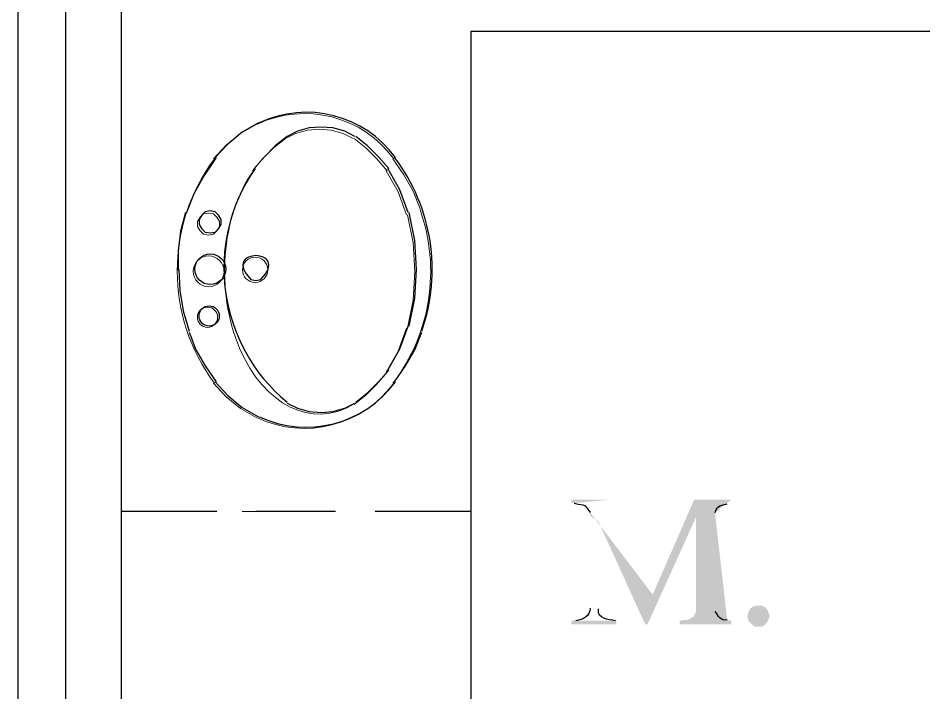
# Model space of a CAD drawing. Header units: inches. Extents: x -167 to 6071, y -6287 to -2731.
# Drawn here: x 190.4 to 247.5, y -5887.7 to -5845.2 of the extents above; entities that cross this region are included whole.
import ezdxf

# ---------------------------------------------------------------- set-up
doc = ezdxf.new("R2010")
doc.units = ezdxf.units.IN
doc.header["$LTSCALE"] = 96
doc.header["$MEASUREMENT"] = 0
doc.linetypes.add('Dash', pattern=[0.225, 0.15, -0.075])
doc.layers.add('Doors', color=5, linetype='Continuous', lineweight=9)
doc.layers.add('Furniture', color=7, linetype='Continuous', lineweight=5, true_color=0x994d00)
doc.layers.add('PDF_Geometry', color=7, linetype='Continuous', true_color=0x4a4a4a)
doc.layers.add('PDF_Solid Fills', color=7, linetype='Continuous')

# ---------------------------------------------------------------- blocks, each defined once
blk = doc.blocks.new('Sink')
at = {"layer": 'Furniture'}
for points in [[(-2.293, 7.067), (-3.093, 7.92), (-4, 8.667), (-5.013, 9.253)], [(-11.147, 8.4), (-11.893, 7.813), (-12.587, 7.12), (-13.227, 6.373)], [(-13.173, 6.373), (-13.92, 5.04), (-14.453, 3.6)], [(-14.507, 3.6), (-14.88, 1.84), (-14.987, 0.027), (-14.88, -1.787), (-14.507, -3.547)], [(-15.307, -3.92), (-14.88, -5.04), (-14.293, -6.053), (-13.6, -7.067)], [(-14.453, -3.547), (-13.92, -4.987), (-13.173, -6.32)], [(-13.227, -6.32), (-12.587, -7.067), (-11.893, -7.76), (-11.147, -8.347)], [(-11.093, -8.347), (-10.453, -8.667), (-9.707, -8.88), (-8.96, -8.933), (-8.213, -8.88), (-7.467, -8.667), (-6.827, -8.347), (-6.08, -7.76), (-5.387, -7.067), (-4.747, -6.32)], [(-5.013, -9.253), (-4, -8.667), (-3.093, -7.92), (-2.293, -7.067)]]:
    blk.add_lwpolyline(points, dxfattribs=at)
blk.add_lwpolyline([(-1.973, -2.267), (-2.293, -2.32), (-2.507, -2.533), (-2.667, -2.8), (-2.667, -3.12), (-2.507, -3.387), (-2.293, -3.6), (-1.973, -3.653), (-1.653, -3.6), (-1.44, -3.387), (-1.28, -3.12), (-1.28, -2.8), (-1.44, -2.533), (-1.653, -2.32)], close=True, dxfattribs=at)
for centre, radius in [((-1.908, 2.91), 0.637), ((-4.913, -0.078), 0.798), ((-1.982, 0.018), 0.969)]:
    blk.add_circle(centre, radius, dxfattribs=at)
for centre, radius, start, end in [((-8.025, 2.919), 6.992, 64.9653, 143.609), ((-4.365, 0.025), 11.613, 142.6761, 199.5796), ((-11.813, 0), 11.813, 323.2594, 36.7406), ((-8.035, -2.956), 6.962, 216.1908, 295.2349)]:
    blk.add_arc(centre, radius, start, end, dxfattribs=at)
blk.add_ellipse((-8.858, 0.171), major_axis=(-0.18, 8.837), ratio=0.664092, start_param=3.873962, end_param=6.643025, dxfattribs=at)

msp = doc.modelspace()

# ---------------------------------------------------------------- hatches: boundary and pattern name
at = {"layer": 'PDF_Solid Fills', "transparency": 33554559}
h = msp.add_hatch(color=256, dxfattribs=at)
h.paths.add_polyline_path([(227.69, -5875.562), (225.29, -5875.562), (225.29, -5875.775), (225.45, -5875.775)], flags=0)
h.paths.add_polyline_path([(226.463, -5876.362), (226.463, -5876.575), (226.997, -5876.949), (229.93, -5883.402), (230.41, -5881.535)], flags=0)
h = msp.add_hatch(color=256, dxfattribs=at)
h.paths.add_polyline_path([(235.37, -5875.562), (233.023, -5875.562), (230.41, -5881.535), (229.93, -5883.402), (230.09, -5883.402), (233.13, -5876.682), (234.357, -5876.575), (234.357, -5876.362)], flags=0)
h.paths.add_polyline_path([(235.103, -5875.829), (235.37, -5875.775)], flags=0)
h = msp.add_hatch(color=256, dxfattribs=at)
h.paths.add_polyline_path([(226.463, -5876.575), (226.463, -5882.389)], flags=0)
h.paths.add_polyline_path([(225.557, -5883.189), (225.29, -5883.189), (225.29, -5883.402), (228.117, -5883.402), (228.117, -5883.189), (228.063, -5883.189)], flags=0)
h.paths.add_polyline_path([(226.997, -5882.442), (226.997, -5876.949)], flags=0)
h = msp.add_hatch(color=256, dxfattribs=at)
h.paths.add_polyline_path([(234.357, -5876.575), (233.13, -5876.682), (233.13, -5882.602), (233.077, -5882.762), (232.97, -5882.922), (232.81, -5883.029), (232.597, -5883.135), (232.383, -5883.135), (232.117, -5883.189), (232.117, -5883.402), (235.37, -5883.402), (235.37, -5883.189), (235.103, -5883.135)], flags=0)
h.paths.add_polyline_path([(234.357, -5882.602), (234.357, -5882.389)], flags=0)
msp.add_hatch(color=256, dxfattribs=at).paths.add_polyline_path([(237.77, -5882.869), (237.717, -5883.082), (237.61, -5883.295), (237.397, -5883.509), (237.183, -5883.562), (236.863, -5883.562), (236.65, -5883.402), (236.437, -5883.189), (236.383, -5882.975), (236.383, -5882.869), (236.437, -5882.655), (236.543, -5882.442), (236.597, -5882.389), (236.757, -5882.282), (236.97, -5882.229), (237.29, -5882.229), (237.503, -5882.335), (237.557, -5882.389), (237.663, -5882.549), (237.77, -5882.815)])

# ---------------------------------------------------------------- linework, layer by layer
at = {"layer": 'Furniture', "transparency": 33554687}
msp.add_lwpolyline([(256.917, -5846.069), (218.943, -5846.069), (218.943, -5929.589)], dxfattribs=at)
at = {"layer": 'Furniture', "linetype": 'Dash', "ltscale": 0.4, "transparency": 33554687}
msp.add_lwpolyline([(218.943, -5876.309), (196.917, -5876.309)], dxfattribs=at)
at = {"layer": 'PDF_Geometry', "color": 7}
msp.add_lwpolyline([(191.903, -5581.109), (193.397, -5581.109), (193.397, -6048.575), (190.41, -6048.575), (190.41, -5581.109)], close=True, dxfattribs=at)
msp.add_lwpolyline([(196.917, -5994.069), (196.917, -5822.069), (259.423, -5822.069), (259.423, -5847.135), (265.397, -5853.109), (267.903, -5850.655), (262.943, -5845.695), (262.943, -5832.575), (324.917, -5832.575), (324.917, -5872.575), (289.823, -5872.575), (284.863, -5867.615), (282.41, -5870.069), (286.25, -5873.962), (283.423, -5876.789), (285.93, -5879.295), (289.13, -5876.095), (376.97, -5876.095)], dxfattribs=at)
at = {"layer": 'PDF_Geometry'}
for points in [[(256.917, -5846.069), (218.943, -5846.069), (218.943, -5930.549), (223.423, -5930.549), (223.423, -5934.069), (218.943, -5934.069)], [(205.557, -5851.829), (204.543, -5852.415), (203.637, -5853.162), (202.837, -5854.015)], [(211.637, -5852.682), (210.997, -5852.362), (210.25, -5852.149), (209.503, -5852.095), (208.757, -5852.149), (208.01, -5852.362), (207.37, -5852.682), (206.623, -5853.269), (205.93, -5853.962), (205.29, -5854.709)], [(213.77, -5854.709), (213.13, -5853.962), (212.437, -5853.269), (211.69, -5852.682)], [(202.89, -5854.015), (202.143, -5855.135), (201.503, -5856.255), (201.023, -5857.482)], [(214.997, -5857.482), (214.463, -5856.042), (213.717, -5854.709)], [(200.97, -5857.482), (200.65, -5858.655), (200.49, -5859.882), (200.49, -5861.109)], [(215.05, -5864.629), (215.423, -5862.869), (215.53, -5861.055), (215.423, -5859.242), (215.05, -5857.482)], [(200.543, -5861.055), (200.597, -5862.389), (200.81, -5863.669), (201.183, -5864.949)], [(205.077, -5861.695), (205.397, -5861.749), (205.717, -5861.695)], [(201.183, -5865.002), (201.61, -5866.122), (202.197, -5867.135), (202.89, -5868.149)], [(213.717, -5867.402), (214.463, -5866.069), (214.997, -5864.629)], [(214.143, -5868.149), (214.837, -5867.135), (215.423, -5866.122), (215.85, -5865.002)], [(211.69, -5869.429), (212.437, -5868.842), (213.13, -5868.149), (213.77, -5867.402)], [(202.837, -5868.149), (203.637, -5869.002), (204.543, -5869.749), (205.557, -5870.335)], [(207.37, -5869.482), (208.01, -5869.802), (208.757, -5870.015), (209.503, -5870.069), (210.25, -5870.015), (210.997, -5869.802), (211.637, -5869.482)], [(202.943, -5876.309), (196.917, -5876.309)], [(210.41, -5876.309), (205.397, -5876.309)], [(218.943, -5876.309), (212.917, -5876.309)]]:
    msp.add_lwpolyline(points, dxfattribs=at)
msp.add_lwpolyline([(202.517, -5858.762), (202.837, -5858.709), (203.05, -5858.495), (203.21, -5858.229), (203.21, -5857.909), (203.05, -5857.642), (202.837, -5857.429), (202.517, -5857.375), (202.197, -5857.429), (201.983, -5857.642), (201.823, -5857.909), (201.823, -5858.229), (201.983, -5858.495), (202.197, -5858.709)], close=True, dxfattribs=at)
for centre, radius in [((202.525, -5861.047), 0.969), ((202.451, -5863.992), 0.637)]:
    msp.add_circle(centre, radius, dxfattribs=at)
for centre, radius, start, end in [((208.578, -5858.126), 6.962, 36.1908, 115.2349), ((204.843, -5861.067), 11.671, 340.5741, 37.1702), ((214.347, -5860.969), 10.966, 145.1921, 230.4865), ((208.569, -5864.001), 6.992, 244.9653, 323.609)]:
    msp.add_arc(centre, radius, start, end, dxfattribs=at)
for points in [[(205.717, -5861.695), (207.676, -5859.69), (203.118, -5859.69), (205.077, -5861.695)], [(225.45, -5875.775), (226.244, -5875.981), (225.994, -5875.727), (226.463, -5876.362)], [(234.357, -5876.362), (234.488, -5875.879), (234.712, -5875.942), (235.103, -5875.829)], [(226.463, -5882.389), (226.449, -5882.904), (226.018, -5883.127), (225.557, -5883.189)], [(228.063, -5883.189), (227.617, -5883.071), (226.905, -5883.121), (226.997, -5882.442)], [(235.103, -5883.135), (234.675, -5883.203), (234.551, -5882.883), (234.357, -5882.602)]]:
    msp.add_open_spline(points, degree=3, dxfattribs=at)

# ---------------------------------------------------------------- block references
at = {"layer": 'Doors', "rotation": 180}
msp.add_blockref('Sink', (200.437, -5861.162), dxfattribs=at)

doc.saveas('drawing.dxf')
